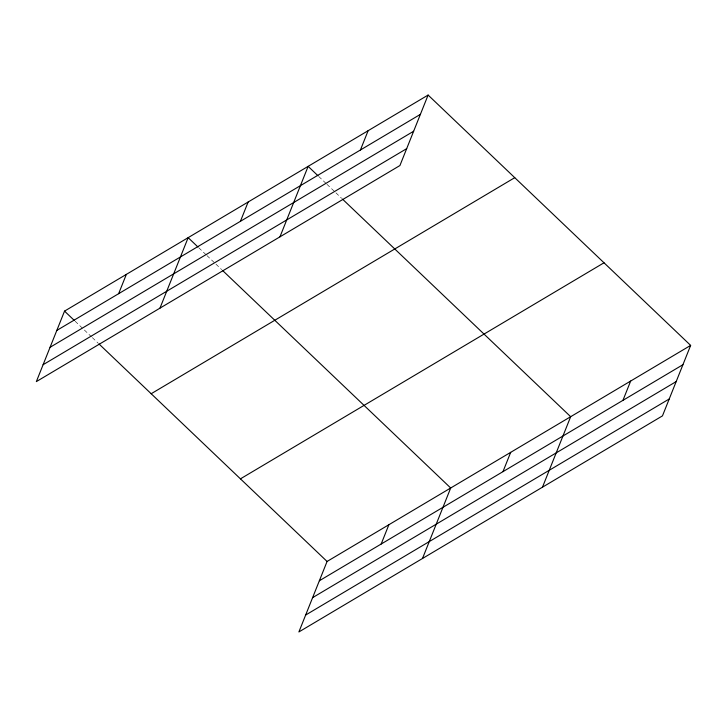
<?xml version="1.0" encoding="UTF-8"?>
<svg xmlns="http://www.w3.org/2000/svg" width="727" height="727" viewBox="0 0 727 727"><rect width="100%" height="100%" fill="white"/><g stroke="black" fill="none" stroke-linecap="round" stroke-linejoin="round"><path stroke-width="0.55" stroke-dasharray="3.63 2.73" d="M318.762 176.488L326.114 183.504M326.932 184.285L335.111 192.073M335.929 192.855L341.645 198.307M198.78 247.789L206.141 254.804M206.95 255.586L215.128 263.374M215.946 264.155L221.662 269.617M75.163 321.252L91.511 336.837M92.329 337.619L98.054 343.071"/><path stroke-width="1.09" d="M428.112 95.055L64.539 311.12L36.35 381.602L399.923 165.538L428.112 95.055L690.65 345.398L662.461 415.88L298.888 631.945L327.077 561.462L690.65 345.398M118.628 293.69L126.344 274.388M159.967 308.139L188.157 237.656L197.962 247.007M240.428 221.308L248.143 202.006M279.95 236.838L308.139 166.356L317.944 175.707M360.41 150.007L368.126 130.706M381.166 544.032L388.881 524.73M422.496 558.481L450.695 487.999L222.48 270.389M502.966 471.65L510.681 452.348M542.478 487.181L570.668 416.698L342.462 199.089M622.939 400.35L630.663 381.048M56.824 330.421L420.397 114.357M50.063 347.306L413.645 131.242M43.102 364.709L406.684 148.644M151.18 393.734L514.752 177.67M240.437 478.848L604.01 262.783M319.353 580.764L682.935 364.7M312.601 597.649L676.174 381.584M305.64 615.051L669.213 398.987M64.539 311.12L74.345 320.471M98.872 343.853L327.077 561.462"/></g></svg>
